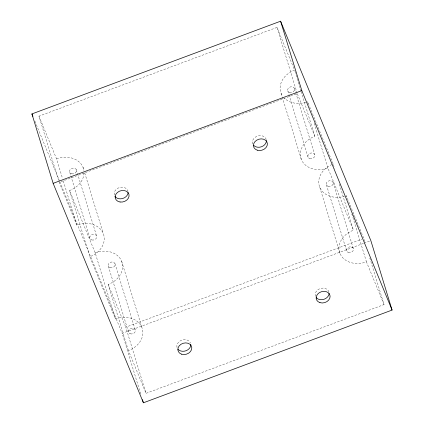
<?xml version="1.0" encoding="UTF-8"?>
<svg xmlns="http://www.w3.org/2000/svg" width="424" height="424" viewBox="0 0 424 424"><rect width="100%" height="100%" fill="white"/><g stroke="black" fill="none" stroke-linecap="round" stroke-linejoin="round"><path stroke-width="0.32" stroke-dasharray="2.12 1.59" d="M58.629 180.444L38.976 116.165L277.01 27.406L294.585 70.135A21.311 17.087 -17 0 0 282.707 96.216M369.77 257.956L384.033 304.591L145.999 393.35L125.769 327.174L361.942 239.109M140.704 393.965L122.186 333.381L363.41 243.429M364.031 243.196L370.237 240.885M384.033 304.591L366.453 261.857A21.311 17.087 -17 0 1 340 253.473A21.311 17.087 -17 0 1 353.436 230.206L327.832 167.957A21.311 17.087 -17 0 1 301.379 159.567A21.311 17.087 -17 0 1 314.815 136.305L297.24 93.577L59.206 182.336L76.781 225.065A21.311 17.087 -17 0 1 103.239 233.454A21.311 17.087 -17 0 1 89.803 256.716L115.402 318.965A21.311 17.087 -17 0 1 141.86 327.355A21.311 17.087 -17 0 1 128.424 350.616L145.999 393.35M38.976 116.165L56.551 158.894L62.524 178.43M84.037 172.923A21.311 17.087 -17 0 1 69.573 190.546L95.172 252.794L115.402 318.965M95.172 252.794A21.311 17.087 -17 0 1 121.63 261.184A21.311 17.087 -17 0 1 108.194 284.446L125.769 327.174M34.938 121.264L59.577 181.17M59.832 181.779L122.186 333.381M364.762 241.569L363.797 238.415L346.223 195.687L346.8 197.579M351.814 213.961L366.453 261.857M333.397 164.666L334.552 168.445M339.37 184.202L353.436 230.206M333.068 182.341L353.298 248.512M308.179 103.679L307.601 101.787L333.206 164.035A21.311 17.087 -17 0 0 319.505 186.602A21.311 17.087 -17 0 0 344.468 196.275M314.152 123.214L327.832 167.957M294.971 71.396L300.945 90.932M301.135 91.563L314.815 136.305M326.416 184.822L346.647 250.992M277.01 27.406L297.049 92.946M294.447 88.441L295.602 92.22M295.793 92.851L314.677 154.612M319.77 187.297L340 253.473M287.795 90.916L288.76 94.07M288.951 94.7L308.025 157.092M281.144 93.397L301.379 159.567M121.63 261.184L141.86 327.355M114.984 263.664L135.214 329.835M83.009 167.284L83.973 170.432M84.742 172.955L103.239 233.454M108.332 266.139L128.562 332.315M76.304 169.637L96.534 235.808M108.194 284.446L128.424 350.616M69.764 172.367L89.999 238.537M69.573 190.546L89.803 256.716M63.298 180.953L76.781 225.065M305.842 102.375A21.311 17.087 -17 0 1 284.292 98.087M56.551 158.894A21.311 17.087 -17 0 1 83.873 170.358M114.305 195.024A7.102 5.698 -17 0 1 120.443 187.328A7.102 5.698 -17 0 1 128.106 192.496M177.009 347.489A7.102 5.698 -17 0 1 181.944 340.096A7.102 5.698 -17 0 1 190.471 342.995M315.472 296.387A7.102 5.698 -17 0 1 320.836 288.352A7.102 5.698 -17 0 1 329.104 292.878M252.768 143.927A7.102 5.698 -17 0 1 258.131 135.892A7.102 5.698 -17 0 1 266.399 140.418M91.833 239.958A3.551 2.846 -17 0 0 96.746 236.518A3.551 2.846 -17 0 0 91.218 235.039A3.551 2.846 -17 0 0 91.833 239.958M71.603 173.787A3.551 2.846 -17 0 0 76.516 170.347A3.551 2.846 -17 0 0 70.988 168.869A3.551 2.846 -17 0 0 71.603 173.787M110.07 267.645A3.551 2.846 -17 0 0 115.148 264.385A3.551 2.846 -17 0 0 109.747 262.673A3.551 2.846 -17 0 0 110.07 267.645M328.16 186.322A3.551 2.846 -17 0 0 333.232 183.067A3.551 2.846 -17 0 0 327.832 181.355A3.551 2.846 -17 0 0 328.16 186.322M289.534 92.421A3.551 2.846 -17 0 0 294.611 89.162A3.551 2.846 -17 0 0 289.21 87.45A3.551 2.846 -17 0 0 289.534 92.421M348.39 252.492A3.551 2.846 -17 0 0 353.462 249.238A3.551 2.846 -17 0 0 348.062 247.526A3.551 2.846 -17 0 0 348.39 252.492M309.769 158.592A3.551 2.846 -17 0 0 314.841 155.338A3.551 2.846 -17 0 0 309.441 153.626A3.551 2.846 -17 0 0 309.769 158.592M130.306 333.815A3.551 2.846 -17 0 0 135.378 330.561A3.551 2.846 -17 0 0 129.977 328.844A3.551 2.846 -17 0 0 130.306 333.815"/><path stroke-width="0.64" d="M31.922 113.929L280.593 21.2L370.857 240.652L392.078 310.071L143.407 402.8L53.143 183.348L31.922 113.929L32.929 116.372M53.143 183.348L301.814 90.619L280.593 21.2M301.814 90.619L392.078 310.071M142.443 399.647L143.407 402.8M128.106 192.496A7.102 5.698 -17 0 1 122.695 198.49A7.102 5.698 -17 0 1 114.946 196.376M190.805 344.447A7.102 5.698 -17 0 1 185.993 350.749A7.102 5.698 -17 0 1 177.963 349.238M266.399 140.418A7.102 5.698 -17 0 1 261.587 146.725A7.102 5.698 -17 0 1 253.552 145.209M329.109 293.382A7.102 5.698 -17 0 1 324 299.286A7.102 5.698 -17 0 1 316.262 297.664M257.241 150.181A7.102 5.698 -17 0 0 267.39 143.667A7.102 5.698 -17 0 0 256.589 140.243A7.102 5.698 -17 0 0 257.241 150.181M120.072 202.01A7.102 5.698 -17 0 0 128.923 194.261A7.102 5.698 -17 0 0 117.337 192.528A7.102 5.698 -17 0 0 120.072 202.01M319.945 302.635A7.102 5.698 -17 0 0 330.1 296.122A7.102 5.698 -17 0 0 319.299 292.698A7.102 5.698 -17 0 0 319.945 302.635M181.647 354.204A7.102 5.698 -17 0 0 191.802 347.696A7.102 5.698 -17 0 0 181 344.267A7.102 5.698 -17 0 0 181.647 354.204"/></g></svg>
